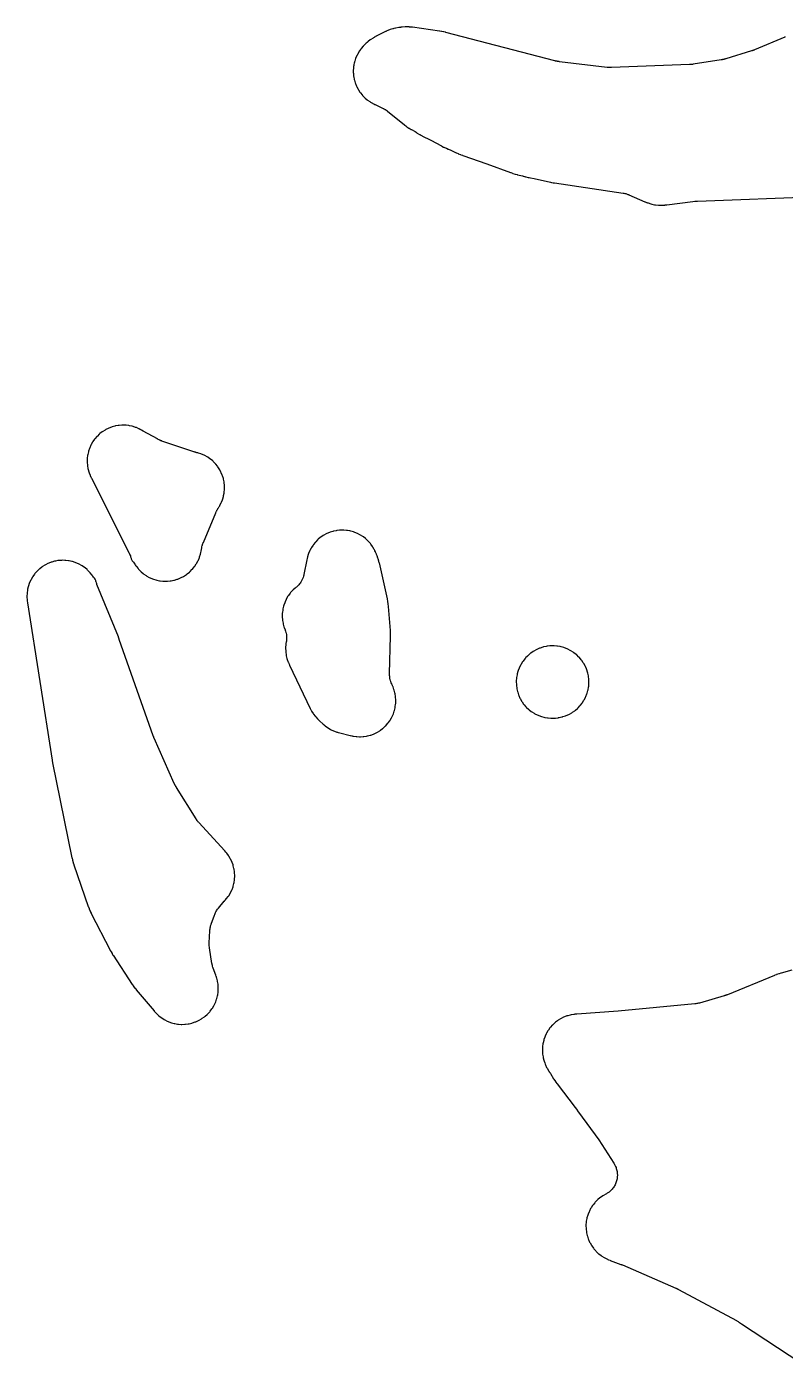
# Model space of a CAD drawing. Header units: millimetres. Extents: x 0 to 300, y 0 to 300.
# Drawn here: x 97.9 to 150.5, y 54.3 to 147.7 of the extents above; entities that cross this region are included whole.
import ezdxf

# ---------------------------------------------------------------- set-up
doc = ezdxf.new("R2010")
doc.units = ezdxf.units.MM
doc.layers.add('CUT', color=7, linetype='CONTINUOUS')

msp = doc.modelspace()

# ---------------------------------------------------------------- linework, layer by layer
at = {"layer": 'CUT'}
for points in [[(150.4747, 146.979), (150.4531, 146.9696), (150.4439, 146.9656), (148.3499, 146.0796), (148.3391, 146.0751), (148.3139, 146.0648), (148.303, 146.0605), (148.2897, 146.0553), (148.2788, 146.0511), (148.2533, 146.0414), (148.2424, 146.0374), (148.2335, 146.0342), (148.2225, 146.0303), (148.1968, 146.0213), (148.1857, 146.0175), (148.1722, 146.013), (148.1611, 146.0094), (148.1351, 146.0011), (148.1239, 145.9976), (146.3421, 145.4535), (146.3271, 145.449), (146.2917, 145.4389), (146.2766, 145.4347), (146.258, 145.4297), (146.2428, 145.4258), (146.2072, 145.4169), (146.1919, 145.4133), (146.1796, 145.4104), (146.1642, 145.407), (146.1283, 145.3994), (146.1129, 145.3963), (146.0941, 145.3926), (146.0786, 145.3898), (146.0424, 145.3834), (146.0269, 145.3808), (144.0947, 145.076), (144.0815, 145.074), (144.0506, 145.0696), (144.0374, 145.0678), (144.0212, 145.0658), (144.008, 145.0642), (143.977, 145.0607), (143.9637, 145.0593), (143.953, 145.0583), (143.9397, 145.0571), (143.9086, 145.0545), (143.8953, 145.0535), (143.879, 145.0524), (143.8657, 145.0516), (143.8346, 145.05), (143.8212, 145.0494), (138.4179, 144.8456), (138.4107, 144.8453), (138.394, 144.8448), (138.3911, 144.8448), (138.3607, 144.8445), (138.3027, 144.8451), (138.2395, 144.8479), (138.1633, 144.854), (138.1283, 144.8575), (134.8016, 145.2546), (134.7864, 145.2565), (134.7508, 145.2614), (134.7355, 145.2636), (134.7172, 145.2665), (134.7021, 145.2689), (134.6669, 145.275), (134.6518, 145.2777), (134.6398, 145.28), (134.6247, 145.2829), (134.5897, 145.2902), (134.5747, 145.2934), (134.5565, 145.2975), (134.5415, 145.301), (134.5068, 145.3095), (134.4919, 145.3132), (126.9184, 147.2889), (126.9017, 147.293), (126.7926, 147.3182), (126.7757, 147.3218), (126.6379, 147.3494), (126.621, 147.3526), (126.5106, 147.3714), (126.4936, 147.3741), (124.6056, 147.6408), (124.5894, 147.6428), (124.4841, 147.6548), (124.4678, 147.6564), (124.4044, 147.6619), (124.3719, 147.6638), (124.163, 147.6704), (124.0978, 147.6689), (123.8894, 147.6528), (123.8569, 147.6494), (123.7938, 147.641), (123.7777, 147.6387), (123.673, 147.6219), (123.657, 147.6191), (123.6569, 147.6191), (123.4488, 147.58), (123.4345, 147.5771), (123.3419, 147.5573), (123.3277, 147.5541), (123.2724, 147.5409), (123.2442, 147.5335), (123.0649, 147.4813), (123.0098, 147.4623), (122.8364, 147.393), (122.8096, 147.3815), (122.7578, 147.3579), (122.7446, 147.3517), (122.6595, 147.3102), (122.6465, 147.3037), (122.0526, 146.9965), (122.0402, 146.9899), (121.9602, 146.9461), (121.948, 146.9392), (121.9005, 146.9118), (121.8766, 146.8972), (121.7253, 146.8), (121.6796, 146.7675), (121.538, 146.6567), (121.5163, 146.6389), (121.4748, 146.6031), (121.4643, 146.5938), (121.3967, 146.5327), (121.3864, 146.5232), (121.3366, 146.4761), (121.3259, 146.4657), (121.257, 146.3972), (121.2466, 146.3865), (121.2063, 146.3444), (121.1861, 146.3223), (121.0608, 146.1774), (121.024, 146.1303), (120.9152, 145.9759), (120.8833, 145.9253), (120.7904, 145.7608), (120.7637, 145.7074), (120.6876, 145.5345), (120.6663, 145.4786), (120.6079, 145.299), (120.5922, 145.2413), (120.5878, 145.2209), (120.5866, 145.2169), (120.5726, 145.1605), (120.5546, 145.069), (120.5519, 145.0567), (120.5504, 145.0479), (120.5372, 144.9804), (120.5287, 144.923), (120.5108, 144.7403), (120.508, 144.6823), (120.5078, 144.4988), (120.5106, 144.4408), (120.5282, 144.2581), (120.5366, 144.2006), (120.5718, 144.0205), (120.5856, 143.9641), (120.638, 143.7882), (120.6573, 143.7334), (120.7265, 143.5634), (120.7509, 143.5108), (120.8362, 143.3482), (120.8657, 143.2982), (120.9677, 143.1425), (120.9842, 143.1186), (120.9928, 143.1067), (121.0099, 143.0843), (121.1245, 142.9413), (121.1426, 142.9197), (121.1485, 142.913), (121.1671, 142.8929), (121.2889, 142.7668), (121.3286, 142.7292), (121.4596, 142.6163), (121.5027, 142.5825), (121.6434, 142.4819), (121.6893, 142.4522), (121.8407, 142.3637), (121.8646, 142.3504), (121.9119, 142.3256), (121.9241, 142.3193), (122.0037, 142.2798), (122.0161, 142.2739), (122.5761, 142.0116), (122.5863, 142.0068), (122.6018, 141.9993), (122.6282, 141.9859), (122.6621, 141.9681), (122.6735, 141.9619), (122.7034, 141.9444), (122.7339, 141.9256), (122.7623, 141.9065), (122.8278, 141.8604), (122.8659, 141.8321), (122.8783, 141.8223), (122.889, 141.8138), (124.0659, 140.8601), (124.0766, 140.8517), (124.1464, 140.7976), (124.1573, 140.7894), (124.2, 140.7579), (124.2222, 140.7423), (124.3688, 140.644), (124.3917, 140.6294), (124.4371, 140.6019), (124.4488, 140.595), (124.5253, 140.5509), (124.5372, 140.5443), (124.7909, 140.4057), (124.797, 140.4012), (124.8686, 140.3503), (124.8797, 140.3426), (124.9234, 140.313), (124.9462, 140.2984), (125.0958, 140.2065), (125.1192, 140.1929), (125.1654, 140.1673), (125.1773, 140.1609), (125.2551, 140.1201), (125.2671, 140.114), (125.8963, 139.802), (126.6312, 139.4007), (126.6496, 139.391), (126.7706, 139.3303), (126.7893, 139.3213), (126.9436, 139.2504), (126.9627, 139.2421), (127.0876, 139.1899), (127.107, 139.1822), (127.2716, 139.1201), (127.6401, 138.9374), (127.6579, 138.9289), (127.7747, 138.8757), (127.7928, 138.8678), (127.9414, 138.8059), (127.9597, 138.7986), (128.0798, 138.7532), (128.0984, 138.7466), (129.7795, 138.1732), (131.4111, 137.5572), (131.4304, 137.5503), (131.5571, 137.5074), (131.5766, 137.5011), (131.7372, 137.4528), (131.757, 137.4472), (131.8863, 137.413), (131.9063, 137.4081), (132.2568, 137.3283), (132.2976, 137.3144), (132.3095, 137.3105), (132.3869, 137.2859), (132.3989, 137.2822), (132.4457, 137.2684), (132.4699, 137.2618), (132.6274, 137.2223), (132.6518, 137.2168), (132.6997, 137.2069), (132.7119, 137.2045), (132.7918, 137.1897), (132.8041, 137.1876), (133.0552, 137.1466), (134.1783, 136.8909), (134.189, 136.8885), (134.2635, 136.873), (134.275, 136.8707), (134.3683, 136.8532), (134.3796, 136.8511), (134.4536, 136.8387), (134.4657, 136.8368), (139.2188, 136.1361), (139.2287, 136.1345), (139.2353, 136.1335), (139.2781, 136.1256), (139.3402, 136.1127), (139.409, 136.0954), (139.4549, 136.082), (139.5171, 136.0613), (139.5643, 136.0437), (139.6013, 136.0289), (139.6127, 136.0241), (139.623, 136.0196), (140.7415, 135.5277), (140.7563, 135.5215), (140.8529, 135.482), (140.8678, 135.4762), (140.9265, 135.454), (140.9568, 135.4435), (141.1529, 135.3813), (141.215, 135.3652), (141.4138, 135.3248), (141.4773, 135.3154), (141.6793, 135.2966), (141.7435, 135.294), (141.783, 135.2946), (141.8374, 135.2929), (142.0379, 135.2972), (142.0692, 135.2987), (142.1302, 135.3031), (142.1458, 135.3045), (142.247, 135.3146), (142.2626, 135.3164), (144.0609, 135.5437), (144.1933, 135.5598), (144.2027, 135.5609), (144.2246, 135.5633), (144.2341, 135.5643), (144.2456, 135.5655), (144.255, 135.5664), (144.277, 135.5683), (144.2864, 135.5691), (144.294, 135.5697), (144.3008, 135.5702), (144.3083, 135.5708), (144.3124, 135.5711), (144.321, 135.5716), (144.3332, 135.5723), (144.3432, 135.5729), (144.3665, 135.574), (144.3765, 135.5744), (152.7696, 135.8834)], [(150.9295, 82.1692), (150.1797, 81.9684), (150.1612, 81.9632), (150.0421, 81.9272), (150.0238, 81.9213), (149.8758, 81.8714), (149.8577, 81.865), (149.7411, 81.8214), (149.7233, 81.8144), (146.4646, 80.4775), (146.4536, 80.4731), (146.4294, 80.4635), (146.4207, 80.4603), (146.4034, 80.4537), (146.3914, 80.4492), (146.3633, 80.4389), (146.3512, 80.4346), (146.3466, 80.433), (146.3354, 80.4292), (146.3091, 80.4203), (146.2978, 80.4166), (146.284, 80.4122), (146.2727, 80.4087), (146.2462, 80.4006), (146.2348, 80.3972), (144.5234, 79.8981), (144.5132, 79.8952), (144.504, 79.8927), (144.4643, 79.8826), (144.3924, 79.866), (144.362, 79.8596), (144.3327, 79.8545), (144.2641, 79.8438), (144.2233, 79.8384), (144.2097, 79.837), (144.1979, 79.8358), (138.8938, 79.3288), (136.0108, 79.1317), (135.9963, 79.1305), (135.9018, 79.1217), (135.8873, 79.1202), (135.8306, 79.1135), (135.8017, 79.1094), (135.6171, 79.0785), (135.56, 79.0661), (135.3817, 79.0181), (135.3261, 79.0002), (135.1533, 78.9351), (135.0997, 78.9118), (134.934, 78.8302), (134.8829, 78.8019), (134.726, 78.7045), (134.6779, 78.6714), (134.5312, 78.5592), (134.4866, 78.5215), (134.3514, 78.3957), (134.3107, 78.3538), (134.1884, 78.2154), (134.152, 78.1698), (134.0437, 78.0201), (134.0119, 77.9712), (133.9187, 77.8117), (133.8918, 77.7599), (133.8146, 77.5922), (133.7928, 77.538), (133.7322, 77.3635), (133.7158, 77.3075), (133.6725, 77.1279), (133.6616, 77.0705), (133.636, 76.8876), (133.6308, 76.8295), (133.6231, 76.645), (133.6235, 76.5866), (133.6338, 76.4022), (133.6398, 76.3441), (133.668, 76.1616), (133.6797, 76.1043), (133.7255, 75.9254), (133.7427, 75.8696), (133.7881, 75.7444), (133.8166, 75.6608), (133.8388, 75.6049), (133.9177, 75.4321), (133.9454, 75.3788), (134.0425, 75.2124), (134.0583, 75.1869), (134.0904, 75.1377), (134.0988, 75.1253), (134.1543, 75.0449), (134.163, 75.0326), (134.1764, 75.0141), (134.4036, 74.6373), (134.4124, 74.6232), (134.4707, 74.5323), (134.4799, 74.5184), (134.5562, 74.4064), (134.5658, 74.3928), (134.629, 74.3053), (134.6389, 74.2919), (135.8935, 72.6534), (135.9859, 72.5264), (136.1138, 72.3505), (136.1368, 72.3189), (137.5403, 70.3894), (138.5752, 68.7894), (138.5979, 68.7522), (138.638, 68.6831), (138.6781, 68.6057), (138.7022, 68.5529), (138.7345, 68.472), (138.7534, 68.4171), (138.7778, 68.3334), (138.7913, 68.277), (138.8075, 68.1914), (138.8155, 68.1339), (138.8233, 68.0471), (138.8257, 67.9891), (138.825, 67.9019), (138.8218, 67.844), (138.8127, 67.7573), (138.8039, 67.6999), (138.7865, 67.6145), (138.7722, 67.5583), (138.7466, 67.475), (138.7269, 67.4204), (138.6933, 67.3399), (138.6684, 67.2875), (138.6273, 67.2107), (138.5974, 67.1609), (138.549, 67.0884), (138.5145, 67.0418), (138.4593, 66.9743), (138.4204, 66.9312), (138.359, 66.8694), (138.3161, 66.8303), (138.249, 66.7747), (138.2025, 66.7399), (138.1303, 66.6911), (138.0621, 66.6496), (138.0243, 66.6279), (137.8704, 66.5443), (137.8195, 66.5133), (137.6635, 66.4073), (137.6159, 66.3713), (137.4713, 66.2504), (137.4275, 66.2099), (137.2956, 66.0751), (137.256, 66.0305), (137.1381, 65.8833), (137.1032, 65.835), (137.0005, 65.6769), (136.9705, 65.6253), (136.8841, 65.4577), (136.8594, 65.4034), (136.7899, 65.2281), (136.7708, 65.1716), (136.7191, 64.9903), (136.7056, 64.9322), (136.6722, 64.7466), (136.6646, 64.6874), (136.6497, 64.4995), (136.648, 64.4398), (136.6519, 64.2513), (136.6561, 64.1918), (136.6788, 64.0046), (136.6888, 63.9458), (136.7299, 63.7618), (136.7458, 63.7043), (136.805, 63.5253), (136.8265, 63.4696), (136.9031, 63.2973), (136.93, 63.2441), (137.0234, 63.0803), (137.0555, 63.03), (137.1647, 62.8763), (137.2016, 62.8294), (137.3255, 62.6873), (137.3668, 62.6443), (137.5043, 62.5152), (137.5497, 62.4765), (137.6992, 62.3617), (137.7483, 62.3277), (137.9085, 62.2283), (137.9607, 62.1994), (138.1323, 62.1152), (138.1594, 62.1027), (138.2129, 62.0797), (138.2267, 62.074), (138.3167, 62.0379), (138.3306, 62.0325), (139.0734, 61.7558), (139.0779, 61.7541), (139.0884, 61.7502), (139.0929, 61.7484), (139.1037, 61.7443), (139.1092, 61.7421), (139.1219, 61.7371), (139.1273, 61.735), (139.1318, 61.7332), (139.1373, 61.731), (139.1502, 61.7257), (139.155, 61.7238), (139.1652, 61.7195), (139.1798, 61.7133), (139.1863, 61.7105), (142.887, 60.1062), (142.8957, 60.1023), (142.9161, 60.0932), (142.9248, 60.0893), (142.9354, 60.0844), (142.944, 60.0804), (142.9641, 60.0709), (142.9727, 60.0668), (142.9796, 60.0635), (142.9882, 60.0592), (143.0081, 60.0493), (143.0166, 60.045), (143.027, 60.0397), (143.0355, 60.0353), (143.0552, 60.025), (143.0636, 60.0205), (147.1029, 57.8457), (147.1117, 57.8409), (147.1233, 57.8345), (147.2085, 57.7807), (147.2536, 57.7522), (147.3115, 57.7156), (147.4396, 57.6347), (152.4331, 54.3429)]]:
    msp.add_lwpolyline(points, dxfattribs=at)
for points in [[(105.0849, 110.7896), (105.1014, 110.7391), (105.1223, 110.6902), (105.1474, 110.6433), (105.1765, 110.5989), (105.2095, 110.5572), (105.2575, 110.5018), (105.3123, 110.4319), (105.3592, 110.3654), (105.384, 110.3285), (105.4254, 110.2632), (105.4599, 110.2144), (105.5765, 110.0658), (105.6156, 110.0207), (105.7464, 109.8845), (105.7898, 109.8435), (105.9335, 109.7209), (105.9808, 109.6844), (106.136, 109.5768), (106.1867, 109.5452), (106.3518, 109.4535), (106.4054, 109.4271), (106.5787, 109.3522), (106.6347, 109.3313), (106.8147, 109.2741), (106.8724, 109.2588), (107.0572, 109.2197), (107.1162, 109.2103), (107.3039, 109.1898), (107.3635, 109.1863), (107.5524, 109.1846), (107.6121, 109.187), (107.8002, 109.2041), (107.8593, 109.2124), (108.0448, 109.2481), (108.1028, 109.2623), (108.2838, 109.3162), (108.3401, 109.3361), (108.5148, 109.4078), (108.5689, 109.4332), (108.7356, 109.5219), (108.7869, 109.5525), (108.944, 109.6574), (108.992, 109.693), (109.1378, 109.8129), (109.182, 109.8531), (109.3153, 109.9869), (109.3552, 110.0313), (109.4745, 110.1777), (109.5099, 110.2259), (109.614, 110.3834), (109.6444, 110.4349), (109.7323, 110.602), (109.7575, 110.6562), (109.8283, 110.8312), (109.848, 110.8877), (109.9018, 111.0714), (109.9095, 111.1003), (109.9231, 111.157), (109.9264, 111.1716), (109.9467, 111.2665), (109.9496, 111.2812), (109.9917, 111.5055), (109.9939, 111.5171), (109.9978, 111.5363), (110.0083, 111.5823), (110.0282, 111.6598), (110.0377, 111.6939), (110.0387, 111.6974), (110.0495, 111.7312), (110.0754, 111.8068), (110.0919, 111.8511), (110.0992, 111.8693), (110.1037, 111.8802), (110.9608, 113.9341), (110.9647, 113.9432), (110.9712, 113.9584), (110.9877, 113.9945), (111.017, 114.0551), (111.0305, 114.0818), (111.0319, 114.0846), (111.0462, 114.1107), (111.0795, 114.1693), (111.0999, 114.2034), (111.1087, 114.2174), (111.114, 114.2258), (111.1452, 114.2741), (111.1528, 114.2864), (111.2018, 114.3665), (111.2091, 114.3789), (111.2373, 114.4278), (111.2512, 114.4531), (111.336, 114.6177), (111.3599, 114.6703), (111.4276, 114.8399), (111.4464, 114.8945), (111.4974, 115.0698), (111.5108, 115.126), (111.5447, 115.3054), (111.5527, 115.3626), (111.5692, 115.5445), (111.5717, 115.6022), (111.5706, 115.7848), (111.5675, 115.8425), (111.5489, 116.0242), (111.5403, 116.0813), (111.5043, 116.2603), (111.4902, 116.3163), (111.4371, 116.491), (111.4177, 116.5454), (111.3481, 116.7143), (111.3236, 116.7665), (111.2381, 116.9279), (111.2086, 116.9776), (111.108, 117.13), (111.0739, 117.1766), (110.9591, 117.3186), (110.9207, 117.3617), (110.7927, 117.492), (110.7503, 117.5312), (110.6105, 117.6486), (110.5645, 117.6836), (110.414, 117.787), (110.3649, 117.8174), (110.2051, 117.9058), (110.1533, 117.9314), (109.9858, 118.0041), (109.9318, 118.0245), (109.7556, 118.0815), (109.7279, 118.0897), (109.665, 118.1068), (109.6582, 118.1086), (109.6097, 118.1212), (109.603, 118.1229), (109.5877, 118.1266), (109.5635, 118.1329), (109.5054, 118.149), (109.468, 118.1602), (109.445, 118.1676), (109.4333, 118.1715), (107.2293, 118.9178), (107.2194, 118.9213), (107.203, 118.927), (107.1639, 118.9418), (107.0982, 118.9684), (107.0694, 118.9807), (107.0663, 118.982), (107.0379, 118.9953), (106.9743, 119.0264), (106.9371, 119.0456), (106.9219, 119.054), (106.9127, 119.059), (105.9338, 119.6097), (105.8213, 119.673), (105.8084, 119.6801), (105.724, 119.7249), (105.7109, 119.7316), (105.71, 119.7321), (105.6836, 119.7453), (105.6595, 119.7573), (105.6329, 119.7698), (105.4604, 119.8457), (105.4055, 119.8667), (105.2288, 119.9245), (105.1721, 119.9401), (104.9906, 119.9803), (104.9326, 119.9902), (104.748, 120.0125), (104.6894, 120.0167), (104.5035, 120.0208), (104.4447, 120.0193), (104.2594, 120.0052), (104.201, 119.9979), (104.0179, 119.9657), (103.9605, 119.9527), (103.7815, 119.9028), (103.7257, 119.8842), (103.5523, 119.817), (103.4986, 119.793), (103.3327, 119.7092), (103.2816, 119.6801), (103.1247, 119.5804), (103.0767, 119.5465), (102.9303, 119.4319), (102.8858, 119.3934), (102.7513, 119.265), (102.7108, 119.2224), (102.5896, 119.0815), (102.5534, 119.0351), (102.4465, 118.883), (102.4151, 118.8333), (102.3237, 118.6714), (102.2973, 118.6189), (102.2221, 118.4488), (102.2009, 118.394), (102.1427, 118.2174), (102.1271, 118.1607), (102.0865, 117.9793), (102.0764, 117.9214), (102.0538, 117.7368), (102.0495, 117.6782), (102.0449, 117.4923), (102.0464, 117.4336), (102.0601, 117.2481), (102.0673, 117.1898), (102.0991, 117.0066), (102.112, 116.9492), (102.1616, 116.7701), (102.18, 116.7142), (102.2478, 116.5384), (102.259, 116.5112), (102.2823, 116.4587), (102.2884, 116.4453), (102.3293, 116.3589), (102.3357, 116.3457), (104.9584, 111.131), (104.9772, 111.0912), (105.0098, 111.0177), (105.0414, 110.9358), (105.0597, 110.8803)], [(115.8716, 105.0803), (115.8616, 105.0051), (115.8551, 104.9641), (115.8345, 104.8498), (115.8266, 104.7879), (115.8118, 104.591), (115.8104, 104.5286), (115.8161, 104.3313), (115.8212, 104.2691), (115.8474, 104.0735), (115.859, 104.0121), (115.9054, 103.8202), (115.9232, 103.7604), (115.9903, 103.5718), (116.0015, 103.5427), (116.0249, 103.4864), (116.031, 103.472), (116.0724, 103.3793), (116.079, 103.3652), (117.5182, 100.3529), (117.5247, 100.3397), (117.5681, 100.2544), (117.5749, 100.2414), (117.6022, 100.1908), (117.6168, 100.1652), (117.7144, 100.0038), (117.7473, 99.9549), (117.8588, 99.8059), (117.8963, 99.7605), (118.0235, 99.6212), (118.0439, 99.6), (118.0847, 99.5595), (118.0953, 99.5493), (118.1649, 99.4835), (118.1757, 99.4736), (118.3979, 99.2737), (118.4089, 99.264), (118.4816, 99.2019), (118.4929, 99.1924), (118.5374, 99.1561), (118.5607, 99.1381), (118.7125, 99.0264), (118.7616, 98.9939), (118.9215, 98.8988), (118.9734, 98.8713), (119.1419, 98.7924), (119.1963, 98.7701), (119.374, 98.7072), (119.402, 98.698), (119.457, 98.6815), (119.4712, 98.6775), (119.5634, 98.6523), (119.5777, 98.6486), (120.3009, 98.4701), (120.3153, 98.4667), (120.4093, 98.4459), (120.4238, 98.4429), (120.4805, 98.4318), (120.5097, 98.4269), (120.6976, 98.3998), (120.7565, 98.3942), (120.9435, 98.3859), (121.0028, 98.3862), (121.1897, 98.3963), (121.2486, 98.4024), (121.4336, 98.4309), (121.4916, 98.4428), (121.6729, 98.4894), (121.7294, 98.507), (121.9053, 98.5712), (121.9598, 98.5943), (122.1284, 98.6755), (122.1805, 98.7038), (122.3403, 98.8013), (122.3892, 98.8346), (122.5386, 98.9474), (122.5841, 98.9854), (122.7217, 99.1123), (122.7631, 99.1546), (122.8875, 99.2944), (122.9246, 99.3406), (123.0346, 99.4921), (123.067, 99.5416), (123.1616, 99.7032), (123.1889, 99.7557), (123.267, 99.9258), (123.2891, 99.9808), (123.3501, 100.1578), (123.3666, 100.2146), (123.4098, 100.3968), (123.4207, 100.455), (123.4458, 100.6405), (123.4508, 100.6995), (123.4575, 100.8866), (123.4567, 100.9458), (123.4449, 101.1326), (123.4382, 101.1914), (123.4081, 101.3762), (123.3957, 101.4341), (123.3475, 101.615), (123.3294, 101.6713), (123.2627, 101.849), (123.2516, 101.8765), (123.2286, 101.9295), (123.2226, 101.9431), (123.1811, 102.0327), (123.1806, 102.034), (123.1689, 102.0597), (123.1353, 102.1371), (123.1045, 102.2188), (123.0866, 102.2741), (123.0639, 102.3584), (123.0514, 102.4152), (123.037, 102.5014), (123.0301, 102.5591), (123.024, 102.6462), (123.0224, 102.7262), (123.0225, 102.7699), (123.094, 105.3652), (123.0942, 105.3814), (123.0943, 105.4862), (123.0941, 105.5024), (123.0906, 105.6339), (123.09, 105.65), (123.0844, 105.7547), (123.0833, 105.7708), (122.95, 107.4334), (122.948, 107.4542), (122.9324, 107.5894), (122.9296, 107.6102), (122.9041, 107.779), (122.9006, 107.7997), (122.8756, 107.9335), (122.8714, 107.954), (122.3133, 110.4536), (122.3098, 110.4684), (122.2859, 110.564), (122.282, 110.5787), (122.2662, 110.6358), (122.2574, 110.6648), (122.1952, 110.8519), (122.1849, 110.8804), (122.1634, 110.9356), (122.1577, 110.9497), (122.1196, 111.0406), (122.1136, 111.0546), (122.0481, 111.2005), (122.042, 111.2137), (122.0012, 111.299), (121.9947, 111.3121), (121.969, 111.3627), (121.9552, 111.3883), (121.8627, 111.5502), (121.8314, 111.5992), (121.7252, 111.7493), (121.6893, 111.7951), (121.569, 111.9342), (121.5289, 111.9763), (121.3957, 112.1031), (121.3517, 112.1412), (121.2069, 112.2545), (121.1594, 112.2881), (121.0043, 112.3868), (120.9538, 112.4156), (120.7898, 112.4989), (120.7367, 112.5227), (120.5655, 112.5897), (120.5103, 112.6083), (120.3334, 112.6584), (120.2767, 112.6715), (120.0958, 112.7042), (120.0381, 112.7118), (119.8548, 112.7269), (119.7967, 112.7288), (119.6128, 112.7261), (119.5548, 112.7224), (119.3721, 112.7019), (119.3146, 112.6926), (119.1347, 112.6544), (119.0785, 112.6396), (118.9031, 112.5842), (118.8486, 112.5641), (118.6794, 112.492), (118.6271, 112.4666), (118.4657, 112.3785), (118.416, 112.3481), (118.2639, 112.2448), (118.2175, 112.2098), (118.0761, 112.0922), (118.0332, 112.0529), (117.9039, 111.9222), (117.865, 111.8789), (117.749, 111.7363), (117.7145, 111.6894), (117.6128, 111.5362), (117.583, 111.4862), (117.4966, 111.3239), (117.4718, 111.2713), (117.4015, 111.1014), (117.3819, 111.0466), (117.3277, 110.8682), (117.3199, 110.8402), (117.3061, 110.7851), (117.3027, 110.771), (117.2818, 110.6788), (117.2788, 110.6645), (117.0754, 109.6517), (117.0655, 109.6081), (117.0455, 109.5287), (117.0193, 109.4432), (116.999, 109.3873), (116.9645, 109.3049), (116.9388, 109.2512), (116.8962, 109.1726), (116.8653, 109.1218), (116.8152, 109.0478), (116.7794, 109.0002), (116.7222, 108.9316), (116.6819, 108.8878), (116.6181, 108.8252), (116.5569, 108.7708), (116.5228, 108.7419), (116.4984, 108.7223), (116.473, 108.7008), (116.3327, 108.5745), (116.2898, 108.5318), (116.1611, 108.39), (116.1227, 108.3432), (116.009, 108.1892), (115.9755, 108.1388), (115.8779, 107.9741), (115.8497, 107.9205), (115.7691, 107.7469), (115.7465, 107.6907), (115.6838, 107.5098), (115.6669, 107.4517), (115.6229, 107.2654), (115.6119, 107.2058), (115.5869, 107.016), (115.582, 106.9557), (115.5762, 106.7643), (115.5774, 106.7038), (115.5909, 106.5128), (115.5982, 106.4527), (115.6309, 106.2641), (115.6442, 106.205), (115.6958, 106.0207), (115.715, 105.9633), (115.7718, 105.8183), (115.786, 105.7794), (115.8105, 105.7075), (115.8335, 105.6279), (115.8463, 105.5743), (115.8619, 105.4929), (115.8698, 105.4383), (115.8778, 105.3559), (115.8807, 105.3008), (115.8811, 105.2179), (115.8788, 105.1628)], [(101.0275, 89.8102), (101.0701, 89.6545), (101.0756, 89.6355), (101.1136, 89.5126), (101.1198, 89.4938), (102.1179, 86.6082), (102.1252, 86.5883), (102.1747, 86.46), (102.1827, 86.4404), (102.2505, 86.2817), (102.2591, 86.2623), (102.3176, 86.1378), (102.3269, 86.1188), (103.6398, 83.5608), (103.6473, 83.5467), (103.6971, 83.4557), (103.705, 83.4418), (103.7705, 83.3293), (103.7787, 83.3156), (103.8333, 83.2273), (103.8419, 83.2139), (105.1747, 81.1824), (105.1849, 81.1672), (105.2531, 81.0699), (105.2638, 81.0551), (105.353, 80.9357), (105.3642, 80.9212), (105.4381, 80.8283), (105.4497, 80.8142), (106.6929, 79.3456), (106.7027, 79.3343), (106.7674, 79.2617), (106.7775, 79.2506), (106.8174, 79.2079), (106.8384, 79.1866), (106.9763, 79.0533), (107.0213, 79.0139), (107.1697, 78.8966), (107.2184, 78.8619), (107.3778, 78.76), (107.4298, 78.7303), (107.5985, 78.6448), (107.6531, 78.6204), (107.8295, 78.5521), (107.8863, 78.5333), (108.0686, 78.4829), (108.127, 78.4699), (108.3135, 78.4379), (108.3729, 78.4307), (108.5616, 78.4174), (108.6214, 78.4162), (108.8105, 78.4218), (108.8701, 78.4266), (109.0577, 78.451), (109.1166, 78.4616), (109.3008, 78.5046), (109.3583, 78.5211), (109.5373, 78.5822), (109.5929, 78.6043), (109.765, 78.6829), (109.8181, 78.7105), (109.9814, 78.8059), (110.0315, 78.8386), (110.1846, 78.9497), (110.2312, 78.9873), (110.3724, 79.1131), (110.415, 79.1551), (110.543, 79.2944), (110.5812, 79.3405), (110.6947, 79.4918), (110.7282, 79.5414), (110.826, 79.7033), (110.8543, 79.756), (110.9355, 79.9269), (110.9585, 79.9821), (111.0223, 80.1602), (111.0396, 80.2175), (111.0854, 80.401), (111.0969, 80.4597), (111.1241, 80.6469), (111.1298, 80.7065), (111.1382, 80.8954), (111.1379, 80.9553), (111.1275, 81.1441), (111.1212, 81.2037), (111.0921, 81.3905), (111.0799, 81.4491), (111.0316, 81.6347), (111.0233, 81.6635), (111.0058, 81.7192), (111.0011, 81.7335), (110.9697, 81.8255), (110.9647, 81.8396), (110.7896, 82.3126), (110.7858, 82.3231), (110.7824, 82.3326), (110.7689, 82.3737), (110.7464, 82.4481), (110.7375, 82.4798), (110.7301, 82.5102), (110.7143, 82.5818), (110.706, 82.6244), (110.7035, 82.6386), (110.7015, 82.651), (110.534, 83.7192), (110.5323, 83.7306), (110.5308, 83.7407), (110.5256, 83.7847), (110.5181, 83.8639), (110.5157, 83.8974), (110.5146, 83.9294), (110.5134, 84.0044), (110.5138, 84.0488), (110.5143, 84.0636), (110.5148, 84.0764), (110.5547, 84.9089), (110.5553, 84.9202), (110.5557, 84.9277), (110.56, 84.9766), (110.5682, 85.0475), (110.5809, 85.1265), (110.5919, 85.1793), (110.6097, 85.2508), (110.6256, 85.3047), (110.6392, 85.3472), (110.6438, 85.3605), (110.6481, 85.3724), (110.8789, 86.0057), (110.8932, 86.0426), (110.9211, 86.1097), (110.9546, 86.1814), (110.9791, 86.2282), (111.0188, 86.2967), (111.0472, 86.3411), (111.0928, 86.4059), (111.1372, 86.4633), (111.1621, 86.4941), (111.5555, 86.9597), (111.5621, 86.9674), (111.5776, 86.9853), (111.5843, 86.9929), (111.593, 87.0028), (111.5968, 87.0072), (111.6438, 87.0613), (111.6502, 87.0688), (111.6981, 87.1259), (111.7169, 87.1496), (111.8318, 87.3015), (111.8653, 87.3507), (111.9634, 87.5112), (111.9918, 87.5635), (112.0735, 87.7329), (112.0967, 87.7878), (112.1611, 87.9645), (112.1787, 88.0213), (112.2254, 88.2036), (112.2373, 88.2619), (112.2657, 88.4478), (112.2717, 88.507), (112.2815, 88.6949), (112.2817, 88.7544), (112.2728, 88.9423), (112.2671, 89.0015), (112.2397, 89.1877), (112.2281, 89.246), (112.1824, 89.4285), (112.1651, 89.4854), (112.1015, 89.6625), (112.0787, 89.7174), (111.9979, 89.8873), (111.9697, 89.9397), (111.8725, 90.1008), (111.8393, 90.1501), (111.725, 90.3029), (111.7066, 90.3262), (111.6695, 90.371), (111.6599, 90.3823), (111.5963, 90.4552), (111.5864, 90.4663), (109.7897, 92.4281), (109.7827, 92.4358), (109.7765, 92.4427), (109.7505, 92.4731), (109.7049, 92.5288), (109.6861, 92.5527), (109.669, 92.5761), (109.6298, 92.6315), (109.6074, 92.6648), (109.6002, 92.6761), (109.594, 92.6859), (108.2377, 94.8611), (108.2295, 94.8745), (108.2106, 94.906), (108.2026, 94.9195), (108.1931, 94.9362), (108.1853, 94.9499), (108.1676, 94.982), (108.1601, 94.9958), (108.1542, 95.0069), (108.1469, 95.0209), (108.1303, 95.0536), (108.1233, 95.0677), (108.1149, 95.0849), (108.1082, 95.0991), (108.0927, 95.1324), (108.0862, 95.1467), (106.6973, 98.2761), (106.6944, 98.2827), (106.6876, 98.2983), (106.6848, 98.305), (106.6778, 98.3213), (106.6744, 98.3295), (106.6665, 98.3486), (106.6632, 98.3568), (106.6605, 98.3635), (106.6571, 98.3719), (106.6495, 98.3916), (106.6462, 98.4), (106.6447, 98.404), (106.641, 98.4139), (106.6325, 98.4372), (106.629, 98.4472), (104.2724, 105.1488), (104.2701, 105.1553), (104.2536, 105.2005), (104.2511, 105.2075), (104.2298, 105.2636), (104.2271, 105.2704), (104.2098, 105.3146), (104.2069, 105.3219), (102.7251, 108.9565), (102.7093, 108.998), (102.6823, 109.0748), (102.6571, 109.16), (102.6539, 109.1731), (102.6372, 109.2293), (102.6152, 109.2836), (102.588, 109.3355), (102.5558, 109.3845), (102.519, 109.4301), (102.4899, 109.4628), (102.4348, 109.5312), (102.4108, 109.5641), (102.4061, 109.5704), (102.3762, 109.6103), (102.3633, 109.6269), (102.2438, 109.7753), (102.2051, 109.8188), (102.0764, 109.9502), (102.0337, 109.9897), (101.8929, 110.108), (101.8466, 110.1432), (101.695, 110.2473), (101.6455, 110.2779), (101.4845, 110.3668), (101.4323, 110.3924), (101.2634, 110.4654), (101.209, 110.4858), (101.0339, 110.542), (100.9777, 110.5571), (100.798, 110.5961), (100.7406, 110.6057), (100.5579, 110.6271), (100.4999, 110.6311), (100.316, 110.6347), (100.2578, 110.633), (100.0745, 110.6188), (100.0168, 110.6115), (99.8356, 110.5797), (99.7789, 110.5668), (99.6017, 110.5175), (99.5465, 110.4992), (99.3749, 110.433), (99.3217, 110.4095), (99.1573, 110.327), (99.1067, 110.2984), (98.951, 110.2004), (98.9034, 110.167), (98.758, 110.0544), (98.7138, 110.0165), (98.58, 109.8903), (98.5397, 109.8484), (98.4187, 109.7099), (98.3827, 109.6642), (98.2757, 109.5146), (98.2442, 109.4657), (98.1522, 109.3064), (98.1256, 109.2547), (98.0495, 109.0873), (98.0281, 109.0332), (97.9685, 108.8592), (97.9524, 108.8033), (97.91, 108.6243), (97.8993, 108.5671), (97.8745, 108.3849), (97.8694, 108.327), (97.8623, 108.1432), (97.8629, 108.085), (97.8737, 107.8989), (97.8761, 107.8699), (97.8822, 107.8134), (97.8839, 107.7989), (97.8963, 107.7052), (97.8984, 107.6908), (99.6108, 96.7556), (99.6118, 96.7492), (99.6192, 96.705), (99.6204, 96.6982), (99.6303, 96.6431), (99.6315, 96.6365), (99.6398, 96.5931), (99.6412, 96.5859), (100.9884, 89.9739), (100.9927, 89.9546), (101.0226, 89.8294)], [(132.7042, 100.2605), (132.8509, 100.1462), (132.8991, 100.1123), (133.0563, 100.0129), (133.1075, 99.984), (133.2737, 99.9004), (133.3275, 99.8766), (133.5011, 99.8098), (133.557, 99.7914), (133.7363, 99.7418), (133.7937, 99.729), (133.977, 99.6972), (134.0354, 99.6901), (134.2209, 99.6764), (134.2797, 99.675), (134.4657, 99.6796), (134.5243, 99.684), (134.7115, 99.7071), (134.7406, 99.7114), (134.7599, 99.7148), (134.7887, 99.7205), (134.9749, 99.7623), (135.0034, 99.7694), (135.0219, 99.7746), (135.0499, 99.7831), (135.2284, 99.842), (135.2831, 99.863), (135.4526, 99.938), (135.505, 99.9644), (135.6664, 100.0555), (135.716, 100.0868), (135.8677, 100.1933), (135.914, 100.2293), (136.0546, 100.3501), (136.0971, 100.3905), (136.2252, 100.5244), (136.2637, 100.5687), (136.3781, 100.7145), (136.412, 100.7624), (136.5117, 100.9186), (136.5408, 100.9696), (136.6247, 101.1348), (136.6487, 101.1883), (136.7161, 101.361), (136.7347, 101.4166), (136.7849, 101.595), (136.798, 101.6522), (136.8306, 101.8346), (136.8381, 101.8928), (136.8527, 102.0776), (136.8545, 102.1362), (136.851, 102.3215), (136.847, 102.38), (136.8254, 102.5641), (136.8158, 102.622), (136.7764, 102.8031), (136.7611, 102.8597), (136.7042, 103.0361), (136.6835, 103.0909), (136.6096, 103.261), (136.5836, 103.3135), (136.4935, 103.4755), (136.4626, 103.5253), (136.3556, 103.6798), (136.3383, 103.7035), (136.3321, 103.7117), (136.3136, 103.7346), (136.1898, 103.8806), (136.1702, 103.9026), (136.1624, 103.9109), (136.1417, 103.932), (136.0052, 104.064), (135.9607, 104.103), (135.8139, 104.2193), (135.7657, 104.2538), (135.6082, 104.355), (135.5569, 104.3846), (135.3901, 104.4698), (135.3361, 104.4941), (135.1618, 104.5625), (135.1057, 104.5814), (134.9254, 104.6323), (134.8677, 104.6455), (134.6834, 104.6784), (134.6246, 104.6859), (134.4379, 104.7004), (134.3787, 104.7021), (134.1915, 104.6981), (134.1324, 104.6939), (133.9465, 104.6715), (133.8881, 104.6615), (133.7053, 104.6209), (133.6482, 104.6052), (133.4703, 104.5467), (133.415, 104.5255), (133.2437, 104.4498), (133.1908, 104.4232), (133.0278, 104.3309), (132.9778, 104.2993), (132.8247, 104.1914), (132.778, 104.1549), (132.6363, 104.0325), (132.5935, 103.9916), (132.4628, 103.854), (132.4429, 103.832), (132.4316, 103.8188), (132.4129, 103.796), (132.2952, 103.6446), (132.2776, 103.6208), (132.268, 103.6071), (132.2517, 103.5826), (132.1511, 103.4231), (132.1222, 103.3719), (132.0389, 103.2056), (132.0151, 103.1517), (131.9485, 102.9781), (131.9301, 102.9222), (131.8808, 102.7428), (131.868, 102.6854), (131.8365, 102.5021), (131.8294, 102.4437), (131.816, 102.2581), (131.8146, 102.1993), (131.8195, 102.0134), (131.8239, 101.9547), (131.8469, 101.7701), (131.857, 101.7122), (131.898, 101.5307), (131.9138, 101.474), (131.9723, 101.2975), (131.9936, 101.2426), (132.0692, 101.0726), (132.0957, 101.0201), (132.1875, 100.8584), (132.2191, 100.8087), (132.3263, 100.6567), (132.3626, 100.6104), (132.4842, 100.4696), (132.5248, 100.4271), (132.6596, 100.2989)]]:
    msp.add_lwpolyline(points, close=True, dxfattribs=at)

doc.saveas('drawing.dxf')
